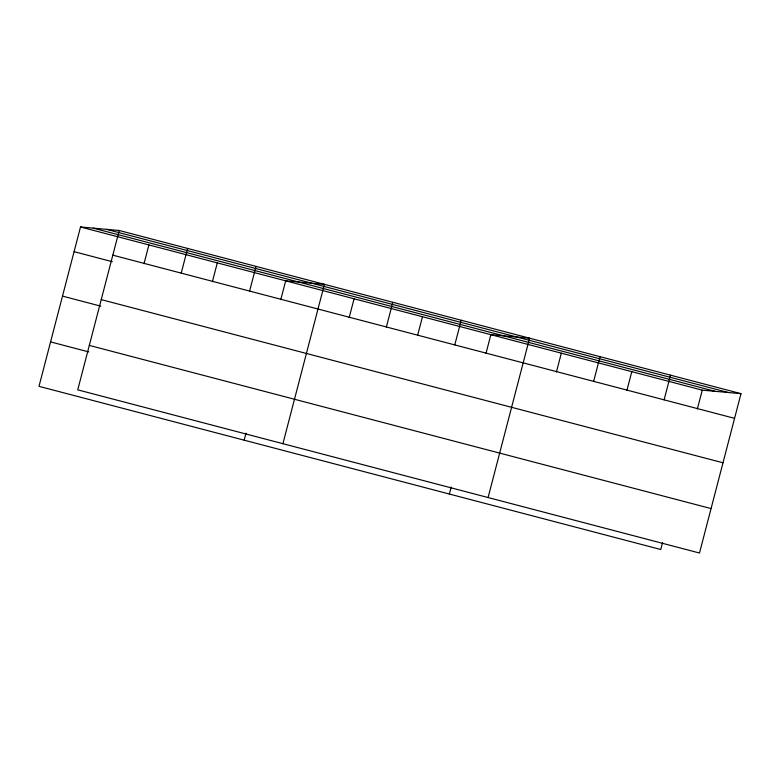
<?xml version="1.0" encoding="UTF-8"?>
<svg xmlns="http://www.w3.org/2000/svg" width="780" height="780" viewBox="0 0 780 780"><rect width="100%" height="100%" fill="white"/><g stroke="black" fill="none" stroke-linecap="round" stroke-linejoin="round"><path stroke-width="1.17" d="M119.242 230.49L77.737 389.844L699.494 553.02L741 393.666L119.242 230.49L80.506 226.98L39 386.334L660.758 549.51L662.581 542.49M143.998 263.738L148.902 244.93M181.214 273.127L187.639 248.44M212.394 281.687L217.298 262.88M249.6 291.077L256.035 266.389M244.179 440.183L246.002 433.163M280.79 299.637L285.685 280.829L324.421 284.339L282.916 443.693M349.177 317.587L354.081 298.779M386.392 326.966L392.818 302.289M417.573 335.536L422.468 316.729M454.779 344.916L461.214 320.239M449.358 494.032L451.181 487.012M485.969 353.486L490.864 334.678L529.6 338.189L488.095 497.533M556.433 371.982L561.327 353.174M593.639 381.361L600.073 356.674M626.896 390.468L631.8 371.66M664.102 399.857L670.537 375.17M697.359 408.964L702.263 390.156L741 393.666M106.46 229.33L728.218 392.506M93.288 228.14L715.045 391.316M80.506 226.98L702.263 390.156M112.817 255.177L734.575 418.343M74.081 251.667L112.33 261.709M101.244 299.618L722.992 462.784M62.507 296.107L100.757 306.15M89.31 345.404L711.067 508.579M50.573 341.894L88.832 351.936"/></g></svg>
